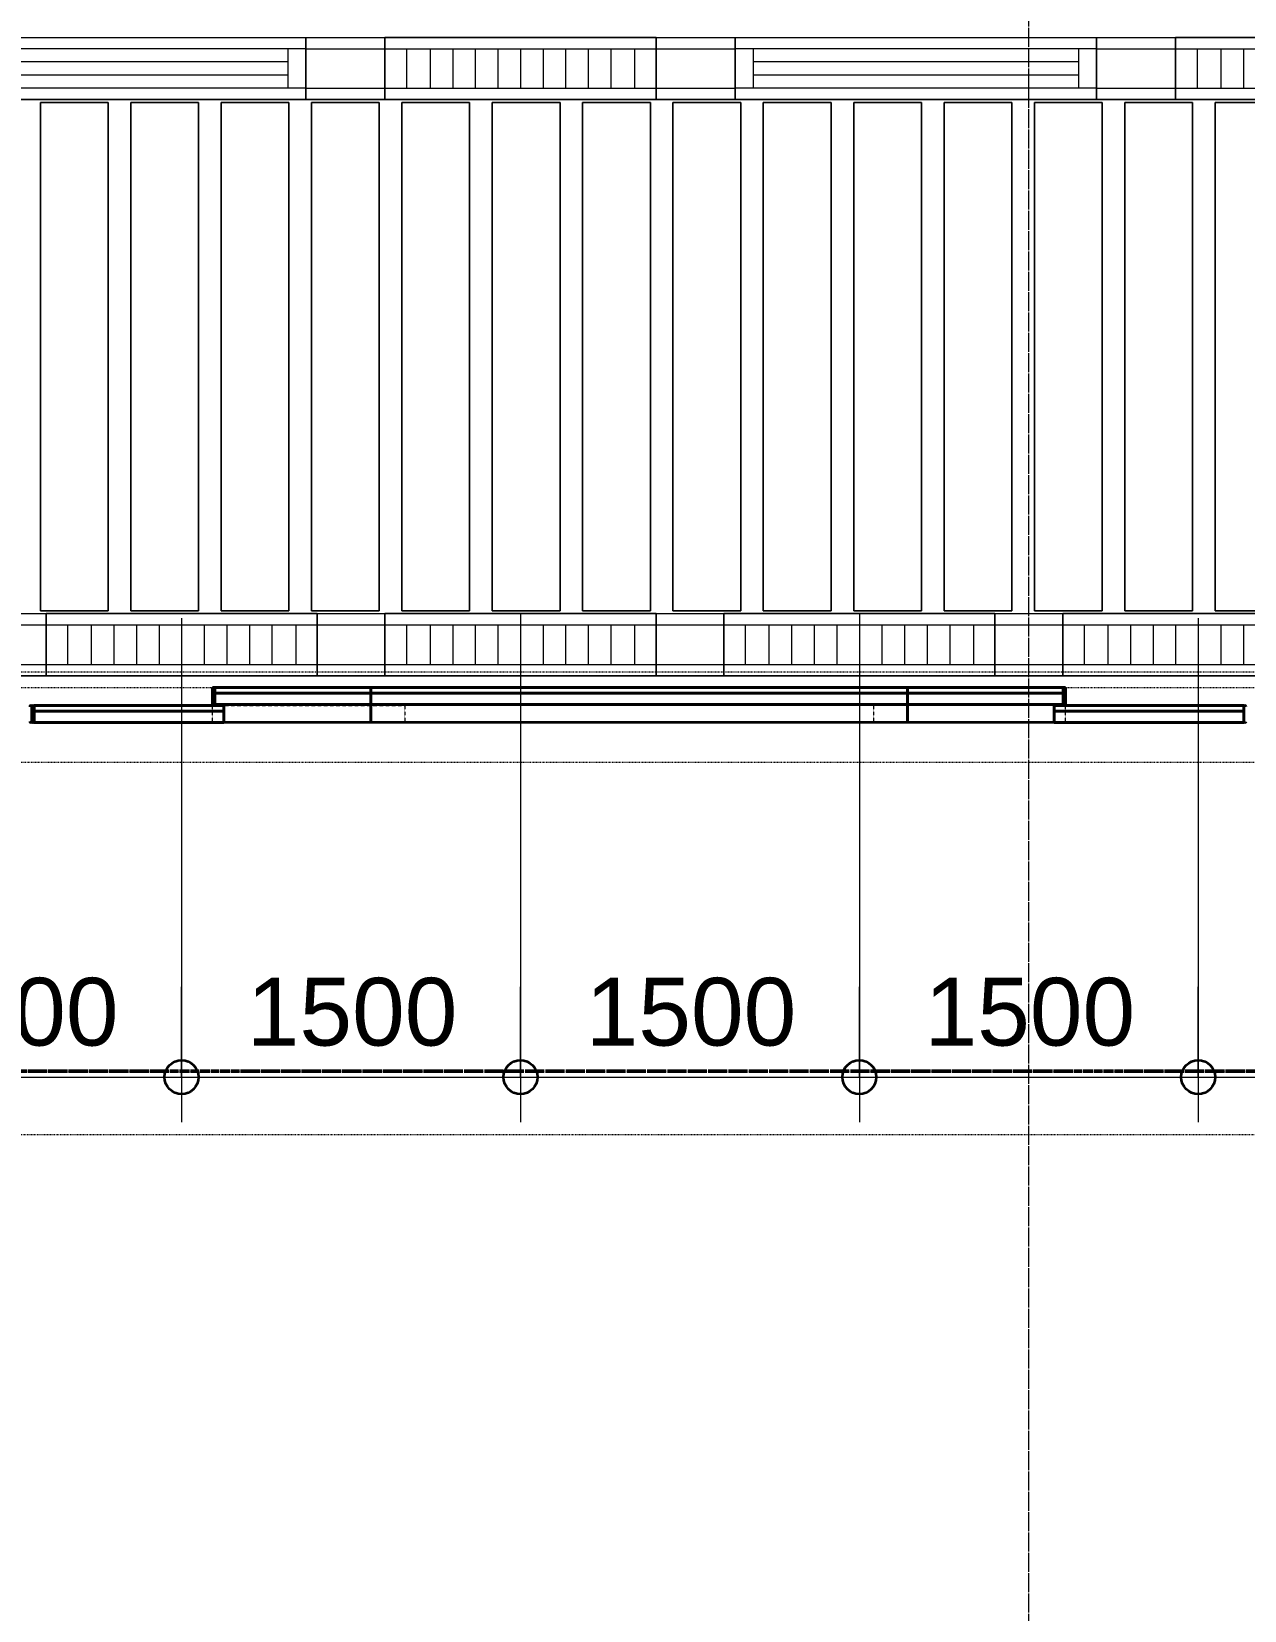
# Model space of a CAD drawing. Header units: millimetres. Extents: x -794326 to -715748, y -17796 to 22353.
# Drawn here: x -760496 to -755128, y -3986 to 3003 of the extents above; entities that cross this region are included whole.
import ezdxf

# ---------------------------------------------------------------- set-up
doc = ezdxf.new("R2010")
doc.units = ezdxf.units.MM
for name, pattern in [('DASH', [6.35, 3.175, -3.175]), ('DPA_Grid _ Level 100', [10, 5.5, -1.6, 1.3, -1.6]), ('DPA_Hidden 50', [3, 2, -1]), ('DPA_Hidden 500', [1.4, 0.8, -0.6])]:
    doc.linetypes.add(name, pattern=pattern)
for name, color, linetype, lineweight in [('A-ANNO-DIMS', 1, 'Continuous', 9), ('A-ANNO-DIMS-100', 1, 'Continuous', 9), ('A-DETL', 1, 'Continuous', 70), ('A-GENM', 1, 'Continuous', 9), ('A-GENM-HDLN', 2, 'DPA_Hidden 500', 9), ('A-GLAZ-CURT', 2, 'Continuous', 9), ('G-ANNO-SECL', 3, 'Continuous', 9), ('Q-SPCQ', 2, 'Continuous', 35), ('Q-SPCQ-HDLN', 2, 'DASH', 9), ('S-GRID', 251, 'Continuous', 9)]:
    doc.layers.add(name, color=color, linetype=linetype, lineweight=lineweight)
doc.styles.add('Arial_2', font='arial.ttf', dxfattribs={"height": 300})
doc.dimstyles.new('DPA-DIM-3_0_C-C', dxfattribs={"dimscale": 304.8, "dimtxt": 306.07782, "dimasz": 0.492126, "dimexe": 0.656168, "dimexo": 0.0625, "dimgap": 0.164042, "dimtad": 1, "dimdec": 0, "dimzin": 0, "dimdsep": 46, "dimtxsty": 'Arial_2', "dimblk1": 'DOTBLANK', "dimblk2": 'DOTBLANK', "dimsah": 1, "dimcen": 0.09, "dimdle": 0.656168, "dimadec": 8, "dimazin": 0, "dimtfac": 1, "dimtdec": 4, "dimtix": 1, "dimtmove": 0, "dimatfit": 3, "dimfxl": 1.312336, "dimfxlon": 1, "dimtvp": 1, "dimtolj": 1, "dimtzin": 0, "dimarcsym": 2})

# ---------------------------------------------------------------- blocks, each defined once
blk = doc.blocks.new('DPA_CP_Metal Ceiling Panel - Vertical Panel with Gap-11114031-4282-01 ENLARGED LOWER PLATFORM LEVEL - REFLECTED CEILING PLAN - SHEET 3')
at = {"layer": 'A-GLAZ-CURT'}
for p, q in [((-785007.4, 2689), (-785007.4, 439)), ((-784707.4, 2689), (-785007.4, 2689)), ((-784707.4, 2689), (-785007.4, 2689)), ((-785007.4, 2689), (-785007.4, 439)), ((-785007.4, 439), (-785007.4, 2689)), ((-785007.4, 2689), (-784707.4, 2689)), ((-784707.4, 2689), (-784707.4, 439)), ((-784707.4, 439), (-784707.4, 2689)), ((-784707.4, 2689), (-784707.4, 439)), ((-784707.4, 439), (-785007.4, 439)), ((-785007.4, 439), (-784707.4, 439)), ((-784707.4, 439), (-785007.4, 439))]:
    blk.add_line(p, q, dxfattribs=at)
blk = doc.blocks.new('DPA_Speciality_PlatformScreenDoor - Length_135300-12767973-4282-01 ENLARGED LOWER PLATFORM LEVEL - REFLECTED CEILING PLAN - SHEET 3')
at = {"layer": 'A-GENM'}
for p, q in [((38587.5, -250), (38389.7, -250)), ((38389.7, -250), (38587.5, -250)), ((38482.5, -250), (38392.5, -250)), ((38392.5, -250), (38482.5, -250)), ((38492.5, -250), (38582.5, -250)), ((38582.5, -250), (38492.5, -250)), ((42962.5, -250), (43160.3, -250)), ((43160.3, -250), (42962.5, -250)), ((43057.5, -250), (42967.5, -250)), ((42967.5, -250), (43057.5, -250)), ((43067.5, -250), (43157.5, -250)), ((43157.5, -250), (43067.5, -250)), ((39140.3, -330), (39264.1, -330)), ((39150.9, -330), (39204, -330)), ((39200.4, -330), (39253.5, -330)), ((40740.3, -330), (40864.1, -330)), ((40750.9, -330), (40804, -330)), ((40800.4, -330), (40853.5, -330))]:
    blk.add_line(p, q, dxfattribs=at)
at = {"layer": 'A-GENM-HDLN'}
for p, q in [((38887.5, -175), (38887.5, -250)), ((38887.5, -175), (39737.5, -175)), ((39737.5, -250), (39737.5, -175)), ((41812.5, -250), (41812.5, -175)), ((42662.5, -175), (41812.5, -175)), ((42662.5, -175), (42662.5, -250)), ((38887.5, -250), (39737.5, -250)), ((42662.5, -250), (41812.5, -250))]:
    blk.add_line(p, q, dxfattribs=at)
at = {"layer": 'Q-SPCQ', "linetype": 'DASH', "lineweight": 9}
blk.add_line((3946, 1650), (73451.3, 1650), dxfattribs=at)
at = {"layer": 'Q-SPCQ'}
for p, q in [((38937.5, -175), (38097.5, -175)), ((38097.5, -175), (38937.5, -175)), ((38097.5, -175), (38097.5, -225)), ((38097.5, -175), (38097.5, -225)), ((38097.5, -245), (38097.5, -180)), ((38097.5, -180), (38097.5, -245)), ((38127.5, -175), (38907.5, -175)), ((38907.5, -175), (38127.5, -175)), ((38907.5, -175), (38127.5, -175)), ((38127.5, -175), (38907.5, -175)), ((38887.5, -175), (39587.5, -175)), ((38937.5, -225), (38937.5, -175)), ((38937.5, -175), (38937.5, -225)), ((39587.5, -175), (39587.5, -330)), ((39587.5, -175), (41962.5, -175)), ((39587.5, -330), (39587.5, -175)), ((39587.5, -200), (39587.5, -175.9)), ((39587.5, -175.9), (39587.5, -200)), ((39587.5, -305), (39587.5, -200)), ((39587.5, -200), (39587.5, -305)), ((41962.5, -175), (41962.5, -330)), ((41962.5, -175), (42662.5, -175)), ((41962.5, -330), (41962.5, -175)), ((41962.5, -200), (41962.5, -175.9)), ((41962.5, -175.9), (41962.5, -200)), ((41962.5, -305), (41962.5, -200)), ((41962.5, -200), (41962.5, -305)), ((42612.5, -175), (43452.5, -175)), ((43452.5, -175), (42612.5, -175)), ((42612.5, -175), (42612.5, -225)), ((42612.5, -225), (42612.5, -175)), ((43422.5, -175), (42642.5, -175)), ((42642.5, -175), (43422.5, -175)), ((42642.5, -175), (43422.5, -175)), ((43422.5, -175), (42642.5, -175)), ((43452.5, -225), (43452.5, -175)), ((43452.5, -225), (43452.5, -175)), ((43452.5, -180), (43452.5, -245)), ((43452.5, -245), (43452.5, -180)), ((43462.5, -245), (43462.5, -180)), ((43462.5, -180), (43462.5, -245)), ((43462.5, -180), (43462.5, -245)), ((43462.5, -245), (43462.5, -180)), ((38097.5, -225), (38937.5, -225)), ((38937.5, -225), (38097.5, -225)), ((38097.5, -250), (38097.5, -225)), ((38097.5, -225), (38097.5, -250)), ((38937.5, -225), (38097.5, -225)), ((38097.5, -225), (38097.5, -250)), ((38097.5, -250), (38097.5, -225)), ((38097.5, -225), (38937.5, -225)), ((38937.5, -225), (38097.5, -225)), ((38097.5, -225), (38937.5, -225)), ((38097.5, -250), (38937.5, -250)), ((38937.5, -250), (38097.5, -250)), ((38097.5, -250), (38937.5, -250)), ((38937.5, -250), (38097.5, -250)), ((38907.5, -225), (38127.5, -225)), ((38127.5, -225), (38907.5, -225)), ((38127.5, -225), (38907.5, -225)), ((38907.5, -225), (38127.5, -225)), ((38887.5, -225), (38147.5, -225)), ((38147.5, -225), (38887.5, -225)), ((38887.5, -225), (38147.5, -225)), ((38147.5, -225), (38887.5, -225)), ((38887.5, -250), (38147.5, -250)), ((38147.5, -250), (38887.5, -250)), ((38887.5, -250), (38147.5, -250)), ((38147.5, -250), (38887.5, -250)), ((38887.5, -305), (38887.5, -250)), ((38887.5, -250), (38887.5, -330)), ((38897.5, -255), (38887.5, -255)), ((38887.5, -255), (38887.5, -330)), ((38887.5, -330), (38887.5, -255)), ((38887.5, -255), (38897.5, -255)), ((38897.5, -330), (38897.5, -255)), ((38897.5, -255), (38897.5, -330)), ((39587.5, -255), (38897.5, -255)), ((38897.5, -255), (39587.5, -255)), ((38897.5, -255), (38897.5, -305)), ((38897.5, -255), (38897.5, -305)), ((38937.5, -225), (38937.5, -250)), ((38937.5, -225), (38937.5, -250)), ((38937.5, -250), (38937.5, -225)), ((38937.5, -225), (38937.5, -250)), ((38947.5, -255), (39527.5, -255)), ((39527.5, -255), (38947.5, -255)), ((39537.5, -255), (38947.5, -255)), ((38947.5, -255), (39537.5, -255)), ((41962.5, -255), (39587.5, -255)), ((39587.5, -255), (41962.5, -255)), ((39587.5, -255), (39587.5, -305)), ((39587.5, -255), (39587.5, -305)), ((39587.5, -305), (39587.5, -255)), ((39587.5, -255), (39587.5, -305)), ((41912.5, -255), (39637.5, -255)), ((39637.5, -255), (41912.5, -255)), ((39647.5, -255), (41902.5, -255)), ((41902.5, -255), (39647.5, -255)), ((41962.5, -255), (42652.5, -255)), ((42652.5, -255), (41962.5, -255)), ((41962.5, -255), (41962.5, -305)), ((41962.5, -305), (41962.5, -255)), ((41962.5, -305), (41962.5, -255)), ((41962.5, -255), (41962.5, -305)), ((42012.5, -255), (42602.5, -255)), ((42602.5, -255), (42012.5, -255)), ((42602.5, -255), (42022.5, -255)), ((42022.5, -255), (42602.5, -255)), ((43452.5, -225), (42612.5, -225)), ((42612.5, -225), (43452.5, -225)), ((42612.5, -250), (42612.5, -225)), ((42612.5, -250), (42612.5, -225)), ((43452.5, -225), (42612.5, -225)), ((42612.5, -225), (42612.5, -250)), ((42612.5, -250), (42612.5, -225)), ((42612.5, -225), (43452.5, -225)), ((42612.5, -225), (43452.5, -225)), ((43452.5, -225), (42612.5, -225)), ((43452.5, -250), (42612.5, -250)), ((42612.5, -250), (43452.5, -250)), ((42612.5, -250), (43452.5, -250)), ((43452.5, -250), (42612.5, -250)), ((42642.5, -225), (43422.5, -225)), ((43422.5, -225), (42642.5, -225)), ((43422.5, -225), (42642.5, -225)), ((42642.5, -225), (43422.5, -225)), ((42652.5, -255), (42652.5, -330)), ((42662.5, -255), (42652.5, -255)), ((42652.5, -255), (42662.5, -255)), ((42652.5, -330), (42652.5, -255)), ((42652.5, -305), (42652.5, -255)), ((42652.5, -305), (42652.5, -255)), ((42662.5, -225), (43402.5, -225)), ((43402.5, -225), (42662.5, -225)), ((42662.5, -225), (43402.5, -225)), ((43402.5, -225), (42662.5, -225)), ((42662.5, -250), (43402.5, -250)), ((43402.5, -250), (42662.5, -250)), ((42662.5, -250), (43402.5, -250)), ((43402.5, -250), (42662.5, -250)), ((42662.5, -330), (42662.5, -250)), ((42662.5, -250), (42662.5, -305)), ((42662.5, -330), (42662.5, -255)), ((42662.5, -255), (42662.5, -330)), ((43452.5, -225), (43452.5, -250)), ((43452.5, -250), (43452.5, -225)), ((43452.5, -250), (43452.5, -225)), ((43452.5, -225), (43452.5, -250)), ((38887.5, -329.1), (38887.5, -305)), ((38887.5, -330), (39587.5, -330)), ((38887.5, -330), (38897.5, -330)), ((38897.5, -330), (38887.5, -330)), ((39587.5, -305), (38897.5, -305)), ((38897.5, -305), (39577.5, -305)), ((38897.5, -305), (38897.5, -330)), ((38897.5, -305), (38897.5, -330)), ((38897.5, -305), (39577.5, -305)), ((39577.5, -305), (38897.5, -305)), ((38897.5, -330), (38897.5, -305)), ((38897.5, -305), (38897.5, -330)), ((39587.5, -305), (38897.5, -305)), ((38897.5, -305), (39587.5, -305)), ((39577.5, -330), (38897.5, -330)), ((38897.5, -330), (39587.5, -330)), ((38897.5, -330), (39577.5, -330)), ((39577.5, -330), (38897.5, -330)), ((39527.5, -305), (38947.5, -305)), ((38947.5, -305), (39527.5, -305)), ((39527.5, -305), (38947.5, -305)), ((38947.5, -305), (39527.5, -305)), ((39537.5, -305), (38947.5, -305)), ((38947.5, -305), (39537.5, -305)), ((38947.5, -305), (39527.5, -305)), ((39527.5, -305), (38947.5, -305)), ((39527.5, -330), (38947.5, -330)), ((38947.5, -330), (39527.5, -330)), ((39527.5, -330), (38947.5, -330)), ((38947.5, -330), (39527.5, -330)), ((39577.5, -305), (39587.5, -305)), ((39587.5, -330), (39577.5, -330)), ((39587.5, -329.1), (39587.5, -305)), ((41962.5, -305), (39587.5, -305)), ((39587.5, -305), (39597.5, -305)), ((39587.5, -330), (39587.5, -305)), ((39587.5, -305), (39587.5, -330)), ((41962.5, -305), (39587.5, -305)), ((39587.5, -305), (41962.5, -305)), ((39587.5, -305), (39587.5, -329.1)), ((39587.5, -330), (39587.5, -305)), ((39587.5, -305), (39587.5, -330)), ((39587.5, -330), (41962.5, -330)), ((39597.5, -330), (39587.5, -330)), ((39587.5, -330), (41962.5, -330)), ((39597.5, -305), (41952.5, -305)), ((39597.5, -305), (41952.5, -305)), ((41952.5, -305), (39597.5, -305)), ((41952.5, -330), (39597.5, -330)), ((39597.5, -330), (41952.5, -330)), ((41952.5, -330), (39597.5, -330)), ((41912.5, -305), (39637.5, -305)), ((39637.5, -305), (41912.5, -305)), ((41902.5, -305), (39647.5, -305)), ((39647.5, -305), (41902.5, -305)), ((41902.5, -305), (39647.5, -305)), ((39647.5, -305), (41902.5, -305)), ((39647.5, -305), (41902.5, -305)), ((41902.5, -305), (39647.5, -305)), ((41902.5, -330), (39647.5, -330)), ((39647.5, -330), (41902.5, -330)), ((41902.5, -330), (39647.5, -330)), ((39647.5, -330), (41902.5, -330)), ((41952.5, -305), (41962.5, -305)), ((41962.5, -330), (41952.5, -330)), ((41962.5, -329.1), (41962.5, -305)), ((41962.5, -305), (41972.5, -305)), ((42652.5, -305), (41962.5, -305)), ((41962.5, -305), (41962.5, -330)), ((41962.5, -330), (41962.5, -305)), ((41962.5, -305), (42652.5, -305)), ((42652.5, -305), (41962.5, -305)), ((41962.5, -305), (41962.5, -329.1)), ((41962.5, -330), (41962.5, -305)), ((41962.5, -305), (41962.5, -330)), ((41962.5, -330), (42662.5, -330)), ((41962.5, -330), (42652.5, -330)), ((41972.5, -330), (41962.5, -330)), ((41972.5, -305), (42652.5, -305)), ((42652.5, -305), (41972.5, -305)), ((41972.5, -305), (42652.5, -305)), ((42652.5, -330), (41972.5, -330)), ((42652.5, -330), (41972.5, -330)), ((41972.5, -330), (42652.5, -330)), ((42012.5, -305), (42602.5, -305)), ((42602.5, -305), (42012.5, -305)), ((42022.5, -305), (42602.5, -305)), ((42602.5, -305), (42022.5, -305)), ((42022.5, -305), (42602.5, -305)), ((42602.5, -305), (42022.5, -305)), ((42602.5, -305), (42022.5, -305)), ((42022.5, -305), (42602.5, -305)), ((42022.5, -330), (42602.5, -330)), ((42602.5, -330), (42022.5, -330)), ((42022.5, -330), (42602.5, -330)), ((42602.5, -330), (42022.5, -330)), ((42652.5, -330), (42652.5, -305)), ((42652.5, -330), (42652.5, -305)), ((42652.5, -305), (42652.5, -330)), ((42652.5, -330), (42652.5, -305)), ((42652.5, -330), (42662.5, -330)), ((42662.5, -330), (42652.5, -330)), ((42662.5, -305), (42662.5, -329.1))]:
    blk.add_line(p, q, dxfattribs=at)
for centre, start, end in [((38092.5, -180), 0, 180), ((38092.5, -180), 0, 45), ((43457.5, -180), 0, 180), ((43457.5, -180), 135, 180), ((43457.5, -180), 60, 120), ((43457.5, -180), 360, 30), ((43467.5, -180), 0, 180), ((43467.5, -180), 150, 180), ((38092.5, -245), 180, 360), ((38092.5, -245), 330, 360), ((43457.5, -245), 180, 210), ((43457.5, -245), 180, 0), ((43457.5, -245), 240, 300), ((43457.5, -245), 330, 0), ((43467.5, -245), 180, 210), ((43467.5, -245), 180, 360)]:
    blk.add_arc(centre, 5, start, end, dxfattribs=at)
at = {"layer": 'Q-SPCQ-HDLN'}
for p, q in [((73451.3, 0), (3946, 0)), ((73451.3, -330), (3946, -330)), ((73451.3, -400), (3946, -400))]:
    blk.add_line(p, q, dxfattribs=at)
blk = doc.blocks.new('DPA_CP_Metal Ceiling Luminaire2 - Linear Luminaire-12404975-4282-01 ENLARGED LOWER PLATFORM LEVEL - REFLECTED CEILING PLAN - SHEET 3')
at = {"layer": 'A-GLAZ-CURT'}
for p, q in [((-786932.4, 2701.5), (-786932.4, 2976.5)), ((-786932.4, 2976.5), (-785732.4, 2976.5)), ((-786932.4, 2976.5), (-786932.4, 2701.5)), ((-785732.4, 2976.5), (-786932.4, 2976.5)), ((-786932.4, 2976.5), (-785732.4, 2976.5)), ((-786932.4, 2939), (-786932.4, 2701.5)), ((-785732.4, 2976.5), (-785732.4, 2701.5)), ((-785732.4, 2701.5), (-785732.4, 2976.5)), ((-785732.4, 2939), (-785732.4, 2701.5)), ((-786932.4, 2926.5), (-785732.4, 2926.5)), ((-786932.4, 2751.5), (-785732.4, 2751.5)), ((-785732.4, 2701.5), (-786932.4, 2701.5)), ((-785732.4, 2701.5), (-786932.4, 2701.5)), ((-786932.4, 2701.5), (-785732.4, 2701.5))]:
    blk.add_line(p, q, dxfattribs=at)
at = {"layer": 'A-GLAZ-CURT', "linetype": 'DPA_Hidden 50'}
for p, q in [((-786837.4, 2926.5), (-786837.4, 2751.5)), ((-786732.4, 2926.5), (-786732.4, 2751.5)), ((-786632.4, 2926.5), (-786632.4, 2751.5)), ((-786532.4, 2926.5), (-786532.4, 2751.5)), ((-786432.4, 2926.5), (-786432.4, 2751.5)), ((-786332.4, 2926.5), (-786332.4, 2751.5)), ((-786232.4, 2926.5), (-786232.4, 2751.5)), ((-786132.4, 2926.5), (-786132.4, 2751.5)), ((-786032.4, 2926.5), (-786032.4, 2751.5)), ((-785932.4, 2926.5), (-785932.4, 2751.5)), ((-785827.4, 2926.5), (-785827.4, 2751.5))]:
    blk.add_line(p, q, dxfattribs=at)
blk = doc.blocks.new('DPA_CP_Metal Ceiling Panel1 - Horizontal with Gap-13297912-4282-01 ENLARGED LOWER PLATFORM LEVEL - REFLECTED CEILING PLAN - SHEET 3')
at = {"layer": 'A-GLAZ-CURT'}
for p, q in [((-786232.4, 151.5), (-786232.4, 426.5)), ((-786232.4, 151.5), (-786232.4, 426.5)), ((-786232.4, 426.5), (-785932.4, 426.5)), ((-786232.4, 426.5), (-785932.4, 426.5)), ((-786232.4, 151.5), (-786232.4, 426.5)), ((-785932.4, 151.5), (-785932.4, 426.5)), ((-785932.4, 426.5), (-785932.4, 151.5)), ((-785932.4, 426.5), (-785932.4, 151.5)), ((-786232.4, 376.5), (-785932.4, 376.5)), ((-786232.4, 201.5), (-785932.4, 201.5)), ((-786232.4, 151.5), (-785932.4, 151.5)), ((-785932.4, 151.5), (-786232.4, 151.5)), ((-785932.4, 151.5), (-786232.4, 151.5))]:
    blk.add_line(p, q, dxfattribs=at)
blk = doc.blocks.new('DPA_CP_Metal Ceiling Air Supply1 - Linear Diffuser Air Supply-12404980-4282-01 ENLARGED LOWER PLATFORM LEVEL - REFLECTED CEILING PLAN - SHEET 3')
at = {"layer": 'A-GLAZ-CURT'}
for p, q in [((-788882.4, 2701.5), (-788882.4, 2976.5)), ((-788882.4, 2976.5), (-787282.4, 2976.5)), ((-788882.4, 2701.5), (-788882.4, 2976.5)), ((-788882.4, 2976.5), (-787282.4, 2976.5)), ((-788882.4, 2976.5), (-787282.4, 2976.5)), ((-788882.4, 2701.5), (-788882.4, 2976.5)), ((-787282.4, 2701.5), (-787282.4, 2976.5)), ((-787282.4, 2976.5), (-787282.4, 2701.5)), ((-787282.4, 2976.5), (-787282.4, 2701.5)), ((-787282.4, 2926.5), (-788882.4, 2926.5)), ((-788802.4, 2926.5), (-788802.4, 2751.5)), ((-787362.4, 2926.5), (-787362.4, 2751.5)), ((-787282.4, 2751.5), (-788882.4, 2751.5)), ((-788882.4, 2701.5), (-787282.4, 2701.5)), ((-787282.4, 2701.5), (-788882.4, 2701.5)), ((-787282.4, 2701.5), (-788882.4, 2701.5))]:
    blk.add_line(p, q, dxfattribs=at)
at = {"layer": 'A-GLAZ-CURT', "linetype": 'DPA_Hidden 50'}
for p, q in [((-787362.4, 2868.2), (-788802.4, 2868.2)), ((-787362.4, 2809.9), (-788802.4, 2809.9))]:
    blk.add_line(p, q, dxfattribs=at)
blk = doc.blocks.new('DPA_CP_Metal Ceiling Panel1 - Horizontal with Gap-16028279-4282-01 ENLARGED LOWER PLATFORM LEVEL - REFLECTED CEILING PLAN - SHEET 3')
at = {"layer": 'A-GLAZ-CURT'}
for p, q in [((-787282.4, 2701.5), (-787282.4, 2976.5)), ((-787282.4, 2701.5), (-787282.4, 2976.5)), ((-787282.4, 2976.5), (-786932.4, 2976.5)), ((-787282.4, 2976.5), (-786932.4, 2976.5)), ((-787282.4, 2701.5), (-787282.4, 2976.5)), ((-786932.4, 2701.5), (-786932.4, 2976.5)), ((-786932.4, 2976.5), (-786932.4, 2701.5)), ((-786932.4, 2976.5), (-786932.4, 2701.5)), ((-787282.4, 2926.5), (-786932.4, 2926.5)), ((-787282.4, 2751.5), (-786932.4, 2751.5)), ((-787282.4, 2701.5), (-786932.4, 2701.5)), ((-786932.4, 2701.5), (-787282.4, 2701.5)), ((-786932.4, 2701.5), (-787282.4, 2701.5))]:
    blk.add_line(p, q, dxfattribs=at)
blk = doc.blocks.new('DIMBLOCK88-4282-01 ENLARGED LOWER PLATFORM LEVEL - REFLECTED CEILING PLAN - SHEET 3')
at = {"layer": 'A-ANNO-DIMS-100'}
for p, q in [((-761332.4, -1225), (-761332.4, -1825)), ((-761332.4, -1625), (-761332.4, -1225)), ((-759832.4, -1225), (-759832.4, -1825)), ((-759832.4, -1625), (-759832.4, -1225)), ((-761332.4, -1625), (-759832.4, -1625))]:
    blk.add_line(p, q, dxfattribs=at)
at = {"layer": 'A-ANNO-DIMS-100', "lineweight": 35}
for centre in [(-761332.4, -1625), (-759832.4, -1625)]:
    blk.add_circle(centre, 75, dxfattribs=at)
at = {"layer": 'A-ANNO-DIMS-100', "color": 0, "insert": (-761043.8, -1185.6), "char_height": 300, "width": 1107.531, "attachment_point": 1, "line_spacing_factor": 0.941778, "style": 'Arial_2'}
blk.add_mtext('1500', dxfattribs=at)
blk = doc.blocks.new('_DotBlank')
at = {"color": 0, "linetype": 'ByBlock', "lineweight": -2}
blk.add_line((-0.5, 0), (-1, 0), dxfattribs=at)
blk.add_circle((0, 0), 0.5, dxfattribs=at)
blk = doc.blocks.new('DIMBLOCK89-4282-01 ENLARGED LOWER PLATFORM LEVEL - REFLECTED CEILING PLAN - SHEET 3')
at = {"layer": 'A-ANNO-DIMS-100'}
for p, q in [((-759832.4, -1225), (-759832.4, -1825)), ((-759832.4, -1625), (-759832.4, -1225)), ((-758332.4, -1225), (-758332.4, -1825)), ((-758332.4, -1625), (-758332.4, -1225)), ((-759832.4, -1625), (-758132.4, -1625))]:
    blk.add_line(p, q, dxfattribs=at)
at = {"layer": 'A-ANNO-DIMS-100', "lineweight": 35}
for centre in [(-759832.4, -1625), (-758332.4, -1625)]:
    blk.add_circle(centre, 75, dxfattribs=at)
at = {"layer": 'A-ANNO-DIMS-100', "color": 0, "insert": (-759543.8, -1185.6), "char_height": 300, "width": 1107.531, "attachment_point": 1, "line_spacing_factor": 0.941778, "style": 'Arial_2'}
blk.add_mtext('1500', dxfattribs=at)
blk = doc.blocks.new('DIMBLOCK90-4282-01 ENLARGED LOWER PLATFORM LEVEL - REFLECTED CEILING PLAN - SHEET 3')
at = {"layer": 'A-ANNO-DIMS-100'}
for p, q in [((-758332.4, -1225), (-758332.4, -1825)), ((-758332.4, -1625), (-758332.4, -1225)), ((-756832.4, -1225), (-756832.4, -1825)), ((-756832.4, -1625), (-756832.4, -1225)), ((-758532.4, -1625), (-756832.4, -1625))]:
    blk.add_line(p, q, dxfattribs=at)
at = {"layer": 'A-ANNO-DIMS-100', "lineweight": 35}
for centre in [(-758332.4, -1625), (-756832.4, -1625)]:
    blk.add_circle(centre, 75, dxfattribs=at)
at = {"layer": 'A-ANNO-DIMS-100', "color": 0, "insert": (-758043.8, -1185.6), "char_height": 300, "width": 1107.531, "attachment_point": 1, "line_spacing_factor": 0.941778, "style": 'Arial_2'}
blk.add_mtext('1500', dxfattribs=at)
blk = doc.blocks.new('DIMBLOCK91-4282-01 ENLARGED LOWER PLATFORM LEVEL - REFLECTED CEILING PLAN - SHEET 3')
at = {"layer": 'A-ANNO-DIMS-100'}
for p, q in [((-756832.4, -1225), (-756832.4, -1825)), ((-756832.4, -1625), (-756832.4, -1225)), ((-755332.4, -1225), (-755332.4, -1825)), ((-755332.4, -1625), (-755332.4, -1225)), ((-756832.4, -1625), (-755332.4, -1625))]:
    blk.add_line(p, q, dxfattribs=at)
at = {"layer": 'A-ANNO-DIMS-100', "lineweight": 35}
for centre in [(-756832.4, -1625), (-755332.4, -1625)]:
    blk.add_circle(centre, 75, dxfattribs=at)
at = {"layer": 'A-ANNO-DIMS-100', "color": 0, "insert": (-756543.8, -1185.6), "char_height": 300, "width": 1107.531, "attachment_point": 1, "line_spacing_factor": 0.941778, "style": 'Arial_2'}
blk.add_mtext('1500', dxfattribs=at)
blk = doc.blocks.new('DIMBLOCK92-4282-01 ENLARGED LOWER PLATFORM LEVEL - REFLECTED CEILING PLAN - SHEET 3')
at = {"layer": 'A-ANNO-DIMS-100'}
for p, q in [((-755332.4, -1225), (-755332.4, -1825)), ((-755332.4, -1625), (-755332.4, -1225)), ((-753832.4, -1225), (-753832.4, -1825)), ((-753832.4, -1625), (-753832.4, -1225)), ((-755332.4, -1625), (-753632.4, -1625))]:
    blk.add_line(p, q, dxfattribs=at)
at = {"layer": 'A-ANNO-DIMS-100', "lineweight": 35}
for centre in [(-755332.4, -1625), (-753832.4, -1625)]:
    blk.add_circle(centre, 75, dxfattribs=at)
at = {"layer": 'A-ANNO-DIMS-100', "color": 0, "insert": (-755043.8, -1185.6), "char_height": 300, "width": 1107.531, "attachment_point": 1, "line_spacing_factor": 0.941778, "style": 'Arial_2'}
blk.add_mtext('1500', dxfattribs=at)

msp = doc.modelspace()

# ---------------------------------------------------------------- linework, layer by layer
at = {"layer": 'A-DETL', "color": 55, "linetype": 'DPA_Hidden 50', "lineweight": 9}
for p, q in [((-758332.4, 426.5), (-758332.4, -1393.5)), ((-758332.4, 426.5), (-758332.4, -1393.5)), ((-756832.4, 426.5), (-756832.4, -1393.5)), ((-759832.4, 406.5), (-759832.4, -1393.5)), ((-755332.4, 406.5), (-755332.4, -1393.5))]:
    msp.add_line(p, q, dxfattribs=at)
at = {"layer": 'G-ANNO-SECL', "linetype": 'DPA_Grid _ Level 100', "lineweight": 50}
msp.add_line((-792462.3, -1598.3), (-718681.7, -1598.3), dxfattribs=at)
at = {"layer": 'S-GRID', "linetype": 'DPA_Grid _ Level 100'}
msp.add_line((-756082.4, -17795.6), (-756082.4, 20540.3), dxfattribs=at)

# ---------------------------------------------------------------- block references
at = {"layer": 'A-GLAZ-CURT'}
for name, p in [('DPA_CP_Metal Ceiling Air Supply1 - Linear Diffuser Air Supply-12404980-4282-01 ENLARGED LOWER PLATFORM LEVEL - REFLECTED CEILING PLAN - SHEET 3', (28000, 0)), ('DPA_CP_Metal Ceiling Air Supply1 - Linear Diffuser Air Supply-12404980-4282-01 ENLARGED LOWER PLATFORM LEVEL - REFLECTED CEILING PLAN - SHEET 3', (28000, 0)), ('DPA_CP_Metal Ceiling Air Supply1 - Linear Diffuser Air Supply-12404980-4282-01 ENLARGED LOWER PLATFORM LEVEL - REFLECTED CEILING PLAN - SHEET 3', (28000, 0)), ('DPA_CP_Metal Ceiling Panel1 - Horizontal with Gap-16028279-4282-01 ENLARGED LOWER PLATFORM LEVEL - REFLECTED CEILING PLAN - SHEET 3', (28000, 0)), ('DPA_CP_Metal Ceiling Panel1 - Horizontal with Gap-16028279-4282-01 ENLARGED LOWER PLATFORM LEVEL - REFLECTED CEILING PLAN - SHEET 3', (28000, 0)), ('DPA_CP_Metal Ceiling Panel1 - Horizontal with Gap-16028279-4282-01 ENLARGED LOWER PLATFORM LEVEL - REFLECTED CEILING PLAN - SHEET 3', (28000, 0)), ('DPA_CP_Metal Ceiling Luminaire2 - Linear Luminaire-12404975-4282-01 ENLARGED LOWER PLATFORM LEVEL - REFLECTED CEILING PLAN - SHEET 3', (28000, 0)), ('DPA_CP_Metal Ceiling Luminaire2 - Linear Luminaire-12404975-4282-01 ENLARGED LOWER PLATFORM LEVEL - REFLECTED CEILING PLAN - SHEET 3', (28000, 0)), ('DPA_CP_Metal Ceiling Luminaire2 - Linear Luminaire-12404975-4282-01 ENLARGED LOWER PLATFORM LEVEL - REFLECTED CEILING PLAN - SHEET 3', (28000, 0)), ('DPA_CP_Metal Ceiling Panel1 - Horizontal with Gap-16028279-4282-01 ENLARGED LOWER PLATFORM LEVEL - REFLECTED CEILING PLAN - SHEET 3', (29550, 0)), ('DPA_CP_Metal Ceiling Panel1 - Horizontal with Gap-16028279-4282-01 ENLARGED LOWER PLATFORM LEVEL - REFLECTED CEILING PLAN - SHEET 3', (29550, 0)), ('DPA_CP_Metal Ceiling Panel1 - Horizontal with Gap-16028279-4282-01 ENLARGED LOWER PLATFORM LEVEL - REFLECTED CEILING PLAN - SHEET 3', (29550, 0)), ('DPA_CP_Metal Ceiling Air Supply1 - Linear Diffuser Air Supply-12404980-4282-01 ENLARGED LOWER PLATFORM LEVEL - REFLECTED CEILING PLAN - SHEET 3', (31500, 0)), ('DPA_CP_Metal Ceiling Air Supply1 - Linear Diffuser Air Supply-12404980-4282-01 ENLARGED LOWER PLATFORM LEVEL - REFLECTED CEILING PLAN - SHEET 3', (31500, 0)), ('DPA_CP_Metal Ceiling Air Supply1 - Linear Diffuser Air Supply-12404980-4282-01 ENLARGED LOWER PLATFORM LEVEL - REFLECTED CEILING PLAN - SHEET 3', (31500, 0)), ('DPA_CP_Metal Ceiling Panel1 - Horizontal with Gap-16028279-4282-01 ENLARGED LOWER PLATFORM LEVEL - REFLECTED CEILING PLAN - SHEET 3', (31500, 0)), ('DPA_CP_Metal Ceiling Panel1 - Horizontal with Gap-16028279-4282-01 ENLARGED LOWER PLATFORM LEVEL - REFLECTED CEILING PLAN - SHEET 3', (31500, 0)), ('DPA_CP_Metal Ceiling Panel1 - Horizontal with Gap-16028279-4282-01 ENLARGED LOWER PLATFORM LEVEL - REFLECTED CEILING PLAN - SHEET 3', (31500, 0)), ('DPA_CP_Metal Ceiling Luminaire2 - Linear Luminaire-12404975-4282-01 ENLARGED LOWER PLATFORM LEVEL - REFLECTED CEILING PLAN - SHEET 3', (31500, 0)), ('DPA_CP_Metal Ceiling Luminaire2 - Linear Luminaire-12404975-4282-01 ENLARGED LOWER PLATFORM LEVEL - REFLECTED CEILING PLAN - SHEET 3', (31500, 0)), ('DPA_CP_Metal Ceiling Luminaire2 - Linear Luminaire-12404975-4282-01 ENLARGED LOWER PLATFORM LEVEL - REFLECTED CEILING PLAN - SHEET 3', (31500, 0)), ('DPA_CP_Metal Ceiling Panel - Vertical Panel with Gap-11114031-4282-01 ENLARGED LOWER PLATFORM LEVEL - REFLECTED CEILING PLAN - SHEET 3', (24550, 0)), ('DPA_CP_Metal Ceiling Panel - Vertical Panel with Gap-11114031-4282-01 ENLARGED LOWER PLATFORM LEVEL - REFLECTED CEILING PLAN - SHEET 3', (24950, 0)), ('DPA_CP_Metal Ceiling Panel - Vertical Panel with Gap-11114031-4282-01 ENLARGED LOWER PLATFORM LEVEL - REFLECTED CEILING PLAN - SHEET 3', (25350, 0)), ('DPA_CP_Metal Ceiling Panel - Vertical Panel with Gap-11114031-4282-01 ENLARGED LOWER PLATFORM LEVEL - REFLECTED CEILING PLAN - SHEET 3', (25750, 0)), ('DPA_CP_Metal Ceiling Panel - Vertical Panel with Gap-11114031-4282-01 ENLARGED LOWER PLATFORM LEVEL - REFLECTED CEILING PLAN - SHEET 3', (26150, 0)), ('DPA_CP_Metal Ceiling Panel - Vertical Panel with Gap-11114031-4282-01 ENLARGED LOWER PLATFORM LEVEL - REFLECTED CEILING PLAN - SHEET 3', (26550, 0)), ('DPA_CP_Metal Ceiling Panel - Vertical Panel with Gap-11114031-4282-01 ENLARGED LOWER PLATFORM LEVEL - REFLECTED CEILING PLAN - SHEET 3', (26950, 0)), ('DPA_CP_Metal Ceiling Panel - Vertical Panel with Gap-11114031-4282-01 ENLARGED LOWER PLATFORM LEVEL - REFLECTED CEILING PLAN - SHEET 3', (27350, 0)), ('DPA_CP_Metal Ceiling Panel - Vertical Panel with Gap-11114031-4282-01 ENLARGED LOWER PLATFORM LEVEL - REFLECTED CEILING PLAN - SHEET 3', (27750, 0)), ('DPA_CP_Metal Ceiling Panel - Vertical Panel with Gap-11114031-4282-01 ENLARGED LOWER PLATFORM LEVEL - REFLECTED CEILING PLAN - SHEET 3', (28150, 0)), ('DPA_CP_Metal Ceiling Panel - Vertical Panel with Gap-11114031-4282-01 ENLARGED LOWER PLATFORM LEVEL - REFLECTED CEILING PLAN - SHEET 3', (28550, 0)), ('DPA_CP_Metal Ceiling Panel - Vertical Panel with Gap-11114031-4282-01 ENLARGED LOWER PLATFORM LEVEL - REFLECTED CEILING PLAN - SHEET 3', (28950, 0)), ('DPA_CP_Metal Ceiling Panel - Vertical Panel with Gap-11114031-4282-01 ENLARGED LOWER PLATFORM LEVEL - REFLECTED CEILING PLAN - SHEET 3', (29350, 0)), ('DPA_CP_Metal Ceiling Panel - Vertical Panel with Gap-11114031-4282-01 ENLARGED LOWER PLATFORM LEVEL - REFLECTED CEILING PLAN - SHEET 3', (29750, 0)), ('DPA_CP_Metal Ceiling Panel1 - Horizontal with Gap-13297912-4282-01 ENLARGED LOWER PLATFORM LEVEL - REFLECTED CEILING PLAN - SHEET 3', (25500, 0)), ('DPA_CP_Metal Ceiling Panel1 - Horizontal with Gap-13297912-4282-01 ENLARGED LOWER PLATFORM LEVEL - REFLECTED CEILING PLAN - SHEET 3', (25500, 0)), ('DPA_CP_Metal Ceiling Panel1 - Horizontal with Gap-13297912-4282-01 ENLARGED LOWER PLATFORM LEVEL - REFLECTED CEILING PLAN - SHEET 3', (25500, 0)), ('DPA_CP_Metal Ceiling Luminaire2 - Linear Luminaire-12404975-4282-01 ENLARGED LOWER PLATFORM LEVEL - REFLECTED CEILING PLAN - SHEET 3', (26500, -2550)), ('DPA_CP_Metal Ceiling Luminaire2 - Linear Luminaire-12404975-4282-01 ENLARGED LOWER PLATFORM LEVEL - REFLECTED CEILING PLAN - SHEET 3', (26500, -2550)), ('DPA_CP_Metal Ceiling Luminaire2 - Linear Luminaire-12404975-4282-01 ENLARGED LOWER PLATFORM LEVEL - REFLECTED CEILING PLAN - SHEET 3', (26500, -2550)), ('DPA_CP_Metal Ceiling Panel1 - Horizontal with Gap-13297912-4282-01 ENLARGED LOWER PLATFORM LEVEL - REFLECTED CEILING PLAN - SHEET 3', (27000, 0)), ('DPA_CP_Metal Ceiling Panel1 - Horizontal with Gap-13297912-4282-01 ENLARGED LOWER PLATFORM LEVEL - REFLECTED CEILING PLAN - SHEET 3', (27000, 0)), ('DPA_CP_Metal Ceiling Panel1 - Horizontal with Gap-13297912-4282-01 ENLARGED LOWER PLATFORM LEVEL - REFLECTED CEILING PLAN - SHEET 3', (27000, 0)), ('DPA_CP_Metal Ceiling Luminaire2 - Linear Luminaire-12404975-4282-01 ENLARGED LOWER PLATFORM LEVEL - REFLECTED CEILING PLAN - SHEET 3', (28000, -2550)), ('DPA_CP_Metal Ceiling Luminaire2 - Linear Luminaire-12404975-4282-01 ENLARGED LOWER PLATFORM LEVEL - REFLECTED CEILING PLAN - SHEET 3', (28000, -2550)), ('DPA_CP_Metal Ceiling Luminaire2 - Linear Luminaire-12404975-4282-01 ENLARGED LOWER PLATFORM LEVEL - REFLECTED CEILING PLAN - SHEET 3', (28000, -2550)), ('DPA_CP_Metal Ceiling Panel1 - Horizontal with Gap-13297912-4282-01 ENLARGED LOWER PLATFORM LEVEL - REFLECTED CEILING PLAN - SHEET 3', (28500, 0)), ('DPA_CP_Metal Ceiling Panel1 - Horizontal with Gap-13297912-4282-01 ENLARGED LOWER PLATFORM LEVEL - REFLECTED CEILING PLAN - SHEET 3', (28500, 0)), ('DPA_CP_Metal Ceiling Panel1 - Horizontal with Gap-13297912-4282-01 ENLARGED LOWER PLATFORM LEVEL - REFLECTED CEILING PLAN - SHEET 3', (28500, 0)), ('DPA_CP_Metal Ceiling Luminaire2 - Linear Luminaire-12404975-4282-01 ENLARGED LOWER PLATFORM LEVEL - REFLECTED CEILING PLAN - SHEET 3', (29500, -2550)), ('DPA_CP_Metal Ceiling Luminaire2 - Linear Luminaire-12404975-4282-01 ENLARGED LOWER PLATFORM LEVEL - REFLECTED CEILING PLAN - SHEET 3', (29500, -2550)), ('DPA_CP_Metal Ceiling Luminaire2 - Linear Luminaire-12404975-4282-01 ENLARGED LOWER PLATFORM LEVEL - REFLECTED CEILING PLAN - SHEET 3', (29500, -2550)), ('DPA_CP_Metal Ceiling Panel1 - Horizontal with Gap-13297912-4282-01 ENLARGED LOWER PLATFORM LEVEL - REFLECTED CEILING PLAN - SHEET 3', (30000, 0)), ('DPA_CP_Metal Ceiling Panel1 - Horizontal with Gap-13297912-4282-01 ENLARGED LOWER PLATFORM LEVEL - REFLECTED CEILING PLAN - SHEET 3', (30000, 0)), ('DPA_CP_Metal Ceiling Panel1 - Horizontal with Gap-13297912-4282-01 ENLARGED LOWER PLATFORM LEVEL - REFLECTED CEILING PLAN - SHEET 3', (30000, 0)), ('DPA_CP_Metal Ceiling Luminaire2 - Linear Luminaire-12404975-4282-01 ENLARGED LOWER PLATFORM LEVEL - REFLECTED CEILING PLAN - SHEET 3', (31000, -2550)), ('DPA_CP_Metal Ceiling Luminaire2 - Linear Luminaire-12404975-4282-01 ENLARGED LOWER PLATFORM LEVEL - REFLECTED CEILING PLAN - SHEET 3', (31000, -2550)), ('DPA_CP_Metal Ceiling Luminaire2 - Linear Luminaire-12404975-4282-01 ENLARGED LOWER PLATFORM LEVEL - REFLECTED CEILING PLAN - SHEET 3', (31000, -2550))]:
    msp.add_blockref(name, p, dxfattribs=at)
at = {"layer": 'Q-SPCQ', "rotation": 180}
msp.add_blockref('DPA_Speciality_PlatformScreenDoor - Length_135300-12767973-4282-01 ENLARGED LOWER PLATFORM LEVEL - REFLECTED CEILING PLAN - SHEET 3', (-717032.4, -231), dxfattribs=at)

# ---------------------------------------------------------------- dimensions: what is measured, and where the dimension line sits
at = {"layer": 'A-ANNO-DIMS'}
for base, p1, p2, picture, middle in [((-759832.4, -1625), (-761332.4, -1225), (-759832.4, -1225), 'DIMBLOCK88-4282-01 ENLARGED LOWER PLATFORM LEVEL - REFLECTED CEILING PLAN - SHEET 3', (-760582.4, -1421.9)), ((-758332.4, -1625), (-759832.4, -1225), (-758332.4, -1225), 'DIMBLOCK89-4282-01 ENLARGED LOWER PLATFORM LEVEL - REFLECTED CEILING PLAN - SHEET 3', (-759082.4, -1421.9)), ((-756832.4, -1625), (-758332.4, -1225), (-756832.4, -1225), 'DIMBLOCK90-4282-01 ENLARGED LOWER PLATFORM LEVEL - REFLECTED CEILING PLAN - SHEET 3', (-757582.4, -1421.9)), ((-755332.4, -1625), (-756832.4, -1225), (-755332.4, -1225), 'DIMBLOCK91-4282-01 ENLARGED LOWER PLATFORM LEVEL - REFLECTED CEILING PLAN - SHEET 3', (-756082.4, -1421.9)), ((-753832.4, -1625), (-755332.4, -1225), (-753832.4, -1225), 'DIMBLOCK92-4282-01 ENLARGED LOWER PLATFORM LEVEL - REFLECTED CEILING PLAN - SHEET 3', (-754582.4, -1421.9))]:
    dim = msp.add_linear_dim(base=base, p1=p1, p2=p2, dimstyle='DPA-DIM-3_0_C-C', override={"dimpost": '<>', "dimfxl": 1500}, dxfattribs=at)
    dim.commit()
    dim.dimension.update_dxf_attribs({"geometry": picture, "text_midpoint": middle})

doc.saveas('drawing.dxf')
